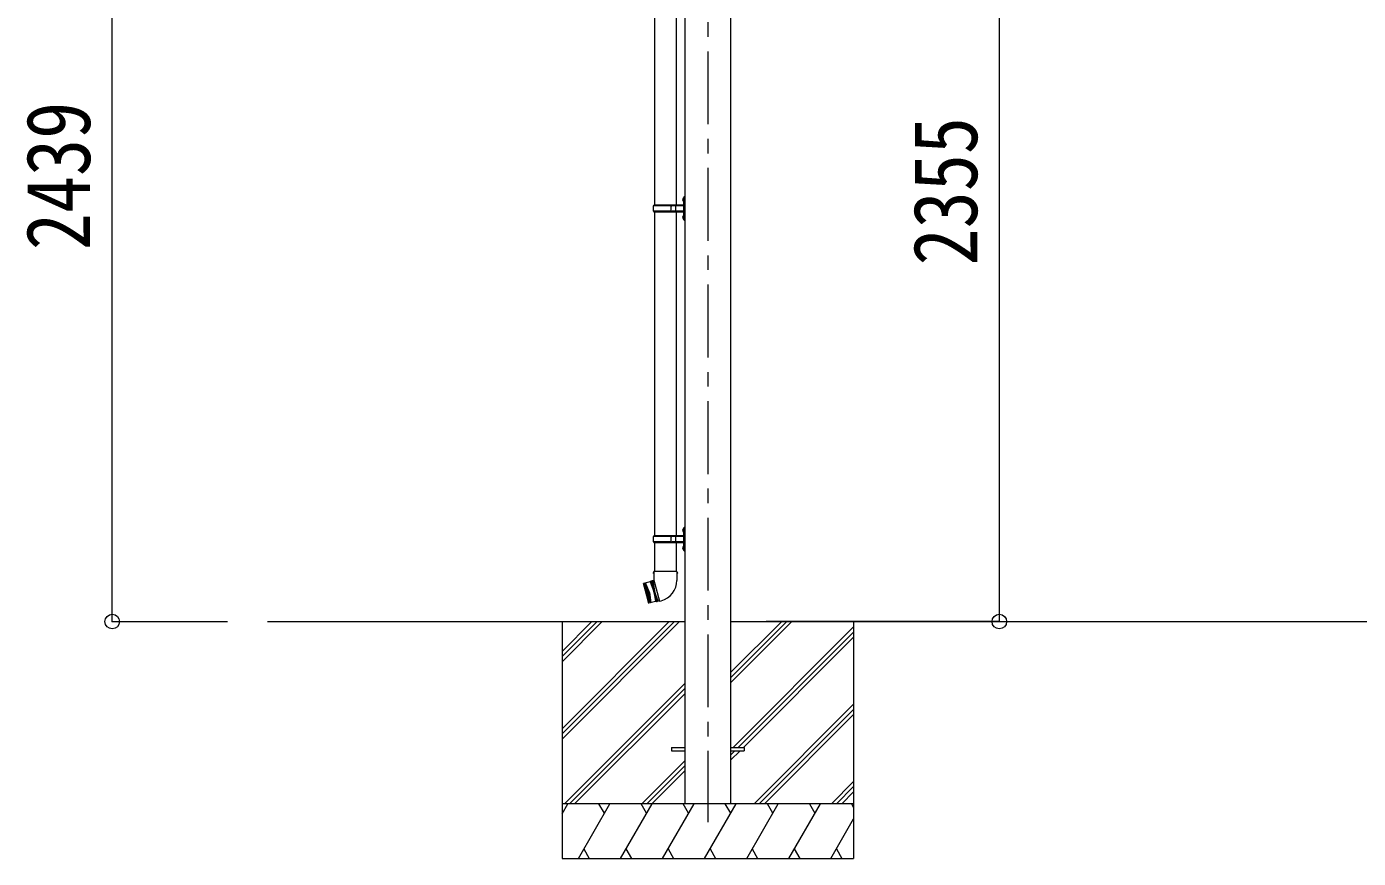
# Model space of a CAD drawing. Units: millimetres at full size, sheet at 1:40. Extents: x -11243 to 11243, y -7760 to 7760.
# Drawn here: x 622 to 4276, y -4562 to -2279 of the extents above; entities that cross this region are included whole.
import ezdxf
from ezdxf.enums import TextEntityAlignment as Align

# ---------------------------------------------------------------- set-up
doc = ezdxf.new("R2010")
doc.units = ezdxf.units.MM
doc.header["$LTSCALE"] = 40
doc.header["$PDMODE"] = 32
doc.header["$PDSIZE"] = 40
doc.linetypes.add('CHAIN1', pattern=[8, 5, -1, 1, -1])
for name, color, linetype, lineweight in [('0-0_0', 7, 'Continuous', 9), ('0-1_本体', 5, 'CHAIN1', 9), ('0-3_ELV2', 7, 'Continuous', 9), ('0-6_OTH_LINE', 6, 'Continuous', 9), ('0-9_OUTLINE', 7, 'Continuous', 9)]:
    doc.layers.add(name, color=color, linetype=linetype, lineweight=lineweight)
doc.styles.add('ＭＳ ゴシック', font='')
doc.styles.get('ＭＳ ゴシック').set_extended_font_data('MS Gothic')

msp = doc.modelspace()

# ---------------------------------------------------------------- linework, layer by layer
at = {"layer": '0-0_0'}
for p, q in [((1282.52, -3911.74), (2428.57, -3911.74)), ((2091.07, -3911.74), (2091.07, -4561.74)), ((2091.07, -4205.92), (2385.25, -3911.74)), ((2091.07, -4220.06), (2399.39, -3911.74)), ((2091.07, -4234.2), (2413.53, -3911.74)), ((2091.07, -4022.07), (2201.4, -3911.74)), ((2091.07, -4007.93), (2187.26, -3911.74)), ((2091.07, -3993.79), (2173.12, -3911.74)), ((2553.57, -4080.07), (2721.9, -3911.74)), ((2553.57, -4065.93), (2707.76, -3911.74)), ((2553.57, -4051.79), (2693.62, -3911.74)), ((2553.57, -3911.74), (5528.61, -3911.74)), ((2560.25, -4257.24), (2891.07, -3926.42)), ((2574.39, -4257.24), (2891.07, -3940.57)), ((2891.07, -3911.74), (2891.07, -4561.74)), ((2588.53, -4257.24), (2891.07, -3954.71)), ((2097.38, -4411.74), (2428.57, -4080.55)), ((2111.52, -4411.74), (2428.57, -4094.7)), ((2125.66, -4411.74), (2428.57, -4108.84)), ((2617.88, -4411.74), (2891.07, -4138.55)), ((2632.02, -4411.74), (2891.07, -4152.7)), ((2646.16, -4411.74), (2891.07, -4166.84)), ((2553.57, -4292.2), (2579.53, -4266.24)), ((2553.57, -4278.06), (2565.39, -4266.24)), ((2428.57, -4292.69), (2309.51, -4411.74)), ((2323.65, -4411.74), (2428.57, -4306.83)), ((2337.8, -4411.74), (2428.57, -4320.97)), ((2830.01, -4411.74), (2891.07, -4350.68)), ((2844.15, -4411.74), (2891.07, -4364.83)), ((2858.3, -4411.74), (2891.07, -4378.97)), ((2891.07, -4411.74), (2091.07, -4411.74)), ((2091.07, -4439.25), (2106.95, -4411.74)), ((2135.82, -4561.74), (2222.42, -4411.74)), ((2207.42, -4437.72), (2192.42, -4411.74)), ((2251.29, -4561.74), (2337.89, -4411.74)), ((2322.89, -4437.73), (2307.89, -4411.74)), ((2366.76, -4561.74), (2453.36, -4411.74)), ((2438.36, -4437.73), (2423.36, -4411.74)), ((2482.23, -4561.74), (2568.83, -4411.74)), ((2553.83, -4437.72), (2538.83, -4411.74)), ((2597.7, -4561.74), (2684.3, -4411.74)), ((2669.3, -4437.72), (2654.3, -4411.74)), ((2713.17, -4561.74), (2799.77, -4411.74)), ((2769.77, -4411.74), (2784.77, -4437.72)), ((2885.24, -4411.74), (2891.07, -4421.84)), ((2828.64, -4561.74), (2891.07, -4453.61)), ((2091.07, -4561.74), (2891.07, -4561.74)), ((2150.82, -4535.76), (2165.81, -4561.74)), ((2266.29, -4535.76), (2281.28, -4561.74)), ((2381.76, -4535.76), (2396.76, -4561.74)), ((2497.23, -4535.76), (2512.23, -4561.74)), ((2612.7, -4535.76), (2627.7, -4561.74)), ((2728.17, -4535.76), (2743.17, -4561.74)), ((2843.64, -4535.76), (2858.63, -4561.74))]:
    msp.add_line(p, q, dxfattribs=at)
at = {"layer": '0-1_本体'}
msp.add_line((2491.07, -1386.92), (2491.07, -4462.35), dxfattribs=at)
at = {"layer": '0-3_ELV2', "color": 4}
for p, q in [((2428.57, -4411.74), (2428.57, -1557.84)), ((2553.57, -1557.84), (2553.57, -4411.74)), ((2391.07, -4257.24), (2428.57, -4257.24)), ((2391.07, -4257.24), (2391.07, -4266.24)), ((2391.07, -4266.24), (2428.57, -4266.24)), ((2553.57, -4257.24), (2591.07, -4257.24)), ((2553.57, -4266.24), (2591.07, -4266.24)), ((2591.07, -4257.24), (2591.07, -4266.24))]:
    msp.add_line(p, q, dxfattribs=at)
at = {"layer": '0-6_OTH_LINE'}
for p, q in [((857.04, -3911.74), (857.04, -1472.97)), ((3290.74, -1556.74), (3290.74, -3911.74)), ((857.04, -3911.74), (1173.28, -3911.74)), ((3290.74, -3911.74), (2650.71, -3911.74))]:
    msp.add_line(p, q, dxfattribs=at)
for p in [(857.04, -3911.74), (3290.74, -3911.74)]:
    msp.add_point(p, dxfattribs=at)
at = {"layer": '0-9_OUTLINE'}
for p, q in [((2344.72, -1879.75), (2344.72, -2769.24)), ((2404.42, -1879.75), (2404.42, -2769.24)), ((2341.57, -2771.25), (2342.57, -2769.25)), ((2341.57, -2785.25), (2341.57, -2771.25)), ((2390.06, -2771.25), (2341.57, -2771.25)), ((2424.07, -2769.25), (2342.57, -2769.25)), ((2390.06, -2787.25), (2390.06, -2769.25)), ((2390.82, -2769.25), (2392.82, -2771.25)), ((2424.07, -2771.25), (2392.82, -2771.25)), ((2403.2, -2771.25), (2401.2, -2769.25)), ((2403.2, -2785.25), (2403.2, -2771.25)), ((2422.27, -2752.1), (2424.31, -2753.1)), ((2423.54, -2750.1), (2424.17, -2750.1)), ((2423.54, -2750.1), (2423.54, -2758.4)), ((2423.54, -2758.4), (2424.17, -2758.4)), ((2424.17, -2750.1), (2424.57, -2750.5)), ((2424.31, -2753.1), (2424.93, -2754.25)), ((2426.57, -2745.75), (2424.57, -2747.75)), ((2424.57, -2747.75), (2424.57, -2808.75)), ((2426.57, -2745.75), (2426.57, -2810.75)), ((2426.57, -2745.75), (2428.57, -2745.75)), ((2341.57, -2785.25), (2342.57, -2787.25)), ((2390.06, -2785.25), (2341.57, -2785.25)), ((2342.57, -2787.25), (2424.07, -2787.25)), ((2344.72, -2787.24), (2344.72, -3676.75)), ((2390.82, -2787.25), (2392.82, -2785.25)), ((2424.07, -2785.25), (2392.82, -2785.25)), ((2403.2, -2785.25), (2401.2, -2787.25)), ((2404.42, -2787.24), (2404.42, -3676.75)), ((2422.27, -2800.1), (2424.31, -2801.1)), ((2423.54, -2798.1), (2424.17, -2798.1)), ((2423.54, -2798.1), (2423.54, -2806.4)), ((2423.54, -2806.4), (2424.17, -2806.4)), ((2424.17, -2798.1), (2424.17, -2806.4)), ((2424.17, -2798.1), (2424.57, -2798.5)), ((2424.17, -2806.4), (2424.57, -2806)), ((2424.31, -2801.1), (2424.93, -2802.25)), ((2424.57, -2808.75), (2426.57, -2810.75)), ((2428.57, -2810.75), (2426.57, -2810.75)), ((2426.57, -3653.25), (2424.57, -3655.25)), ((2426.57, -3653.25), (2426.57, -3718.25)), ((2426.57, -3653.25), (2428.57, -3653.25)), ((2341.57, -3678.75), (2342.57, -3676.75)), ((2341.57, -3692.75), (2341.57, -3678.75)), ((2390.06, -3678.75), (2341.57, -3678.75)), ((2424.07, -3676.75), (2342.57, -3676.75)), ((2390.06, -3694.75), (2390.06, -3676.75)), ((2390.82, -3676.75), (2392.82, -3678.75)), ((2424.07, -3678.75), (2392.82, -3678.75)), ((2403.2, -3678.75), (2401.2, -3676.75)), ((2403.2, -3692.75), (2403.2, -3678.75)), ((2422.27, -3659.6), (2424.31, -3660.6)), ((2423.54, -3657.6), (2424.17, -3657.6)), ((2423.54, -3657.6), (2423.54, -3665.9)), ((2423.54, -3665.9), (2424.17, -3665.9)), ((2424.17, -3657.6), (2424.57, -3658)), ((2424.31, -3660.6), (2424.93, -3661.75)), ((2424.57, -3655.25), (2424.57, -3716.25)), ((2341.57, -3692.75), (2342.57, -3694.75)), ((2390.06, -3692.75), (2341.57, -3692.75)), ((2342.57, -3694.75), (2424.07, -3694.75)), ((2344.72, -3694.75), (2344.72, -3774.45)), ((2390.82, -3694.75), (2392.82, -3692.75)), ((2424.07, -3692.75), (2392.82, -3692.75)), ((2403.2, -3692.75), (2401.2, -3694.75)), ((2404.42, -3694.75), (2404.42, -3774.45)), ((2422.27, -3707.6), (2424.31, -3708.6)), ((2423.54, -3705.6), (2424.17, -3705.6)), ((2423.54, -3705.6), (2423.54, -3713.9)), ((2423.54, -3713.9), (2424.17, -3713.9)), ((2424.17, -3705.6), (2424.17, -3713.9)), ((2424.17, -3705.6), (2424.57, -3706)), ((2424.17, -3713.9), (2424.57, -3713.5)), ((2424.31, -3708.6), (2424.93, -3709.75)), ((2424.57, -3716.25), (2426.57, -3718.25)), ((2428.57, -3718.25), (2426.57, -3718.25)), ((2342.94, -3799), (2340.04, -3799.78)), ((2342.87, -3774.45), (2341.17, -3778.95)), ((2342.9, -3779.45), (2341.17, -3778.95)), ((2343.01, -3797.69), (2342.62, -3797.79)), ((2342.62, -3797.79), (2358.22, -3856.04)), ((2406.27, -3774.45), (2342.87, -3774.45)), ((2342.87, -3774.45), (2343.01, -3797.69)), ((2406.27, -3774.45), (2406.12, -3799.45)), ((2314.29, -3807.97), (2314.64, -3807.36)), ((2314.29, -3807.97), (2328.6, -3861.39)), ((2332.51, -3802.57), (2314.64, -3807.36)), ((2329.21, -3861.74), (2314.64, -3807.36)), ((2318.5, -3806.33), (2333.08, -3860.71)), ((2322.89, -3834.29), (2318.5, -3806.33)), ((2320.44, -3805.81), (2335.01, -3860.19)), ((2330.62, -3832.22), (2320.44, -3805.81)), ((2322.89, -3834.29), (2333.08, -3860.71)), ((2330.62, -3832.22), (2335.01, -3860.19)), ((2335.15, -3800.83), (2332.51, -3802.57)), ((2335.15, -3800.83), (2337.08, -3800.31)), ((2350.24, -3857.14), (2335.15, -3800.83)), ((2340.04, -3799.78), (2337.08, -3800.31)), ((2337.08, -3800.31), (2352.17, -3856.63)), ((2340.04, -3799.78), (2344.63, -3828.47)), ((2355, -3855.61), (2344.63, -3828.47)), ((2329.21, -3861.74), (2328.6, -3861.39)), ((2347.08, -3856.96), (2329.21, -3861.74)), ((2350.24, -3857.14), (2347.08, -3856.96)), ((2350.24, -3857.14), (2352.17, -3856.63)), ((2355, -3855.61), (2352.17, -3856.63)), ((2357.9, -3854.83), (2355, -3855.61)), ((2358.22, -3856.04), (2363.13, -3854.72))]:
    msp.add_line(p, q, dxfattribs=at)
for points in [[(2422.27, -2756.39), (2424.31, -2755.4), (2424.93, -2754.25)], [(2424.17, -2750.1), (2424.17, -2758.4), (2424.57, -2758)], [(2422.27, -2804.39), (2424.31, -2803.4), (2424.93, -2802.25)], [(2422.27, -3663.89), (2424.31, -3662.9), (2424.93, -3661.75)], [(2424.17, -3657.6), (2424.17, -3665.9), (2424.57, -3665.5)], [(2422.27, -3711.89), (2424.31, -3710.9), (2424.93, -3709.75)], [(2406.27, -3774.45), (2407.77, -3778.95), (2406.24, -3779.45)], [(2332.51, -3802.57), (2342.69, -3828.99), (2347.08, -3856.96)]]:
    msp.add_lwpolyline(points, dxfattribs=at)
for centre, radius, start, end in [((2427.87, -2754.25), 6, 136.21765, 223.78235), ((2424.07, -2768.75), 0.5, 270, 0), ((2424.07, -2770.75), 0.5, 270, 0), ((2427.87, -2802.25), 6, 136.21765, 223.78235), ((2424.07, -2785.75), 0.5, 0, 90), ((2424.07, -2787.75), 0.5, 0, 90), ((2427.87, -3661.75), 6, 136.21765, 223.78235), ((2424.07, -3676.25), 0.5, 270, 0), ((2424.07, -3678.25), 0.5, 270, 0), ((2427.87, -3709.75), 6, 136.21765, 223.78235), ((2424.07, -3693.25), 0.5, 0, 90), ((2424.07, -3695.25), 0.5, 0, 90), ((2348.12, -3798.7), 58, 285, 359.65623)]:
    msp.add_arc(centre, radius, start, end, dxfattribs=at)

# ---------------------------------------------------------------- texts
at = {"layer": '0-6_OTH_LINE', "color": 7, "style": 'ＭＳ ゴシック', "width": 0.85}
for s, p in [('2439', (849.04, -2892.36)), ('2355', (3282.74, -2934.24))]:
    msp.add_text(s, height=176, rotation=90, dxfattribs=at).set_placement(p, align=Align.BOTTOM_LEFT)

doc.saveas('drawing.dxf')
